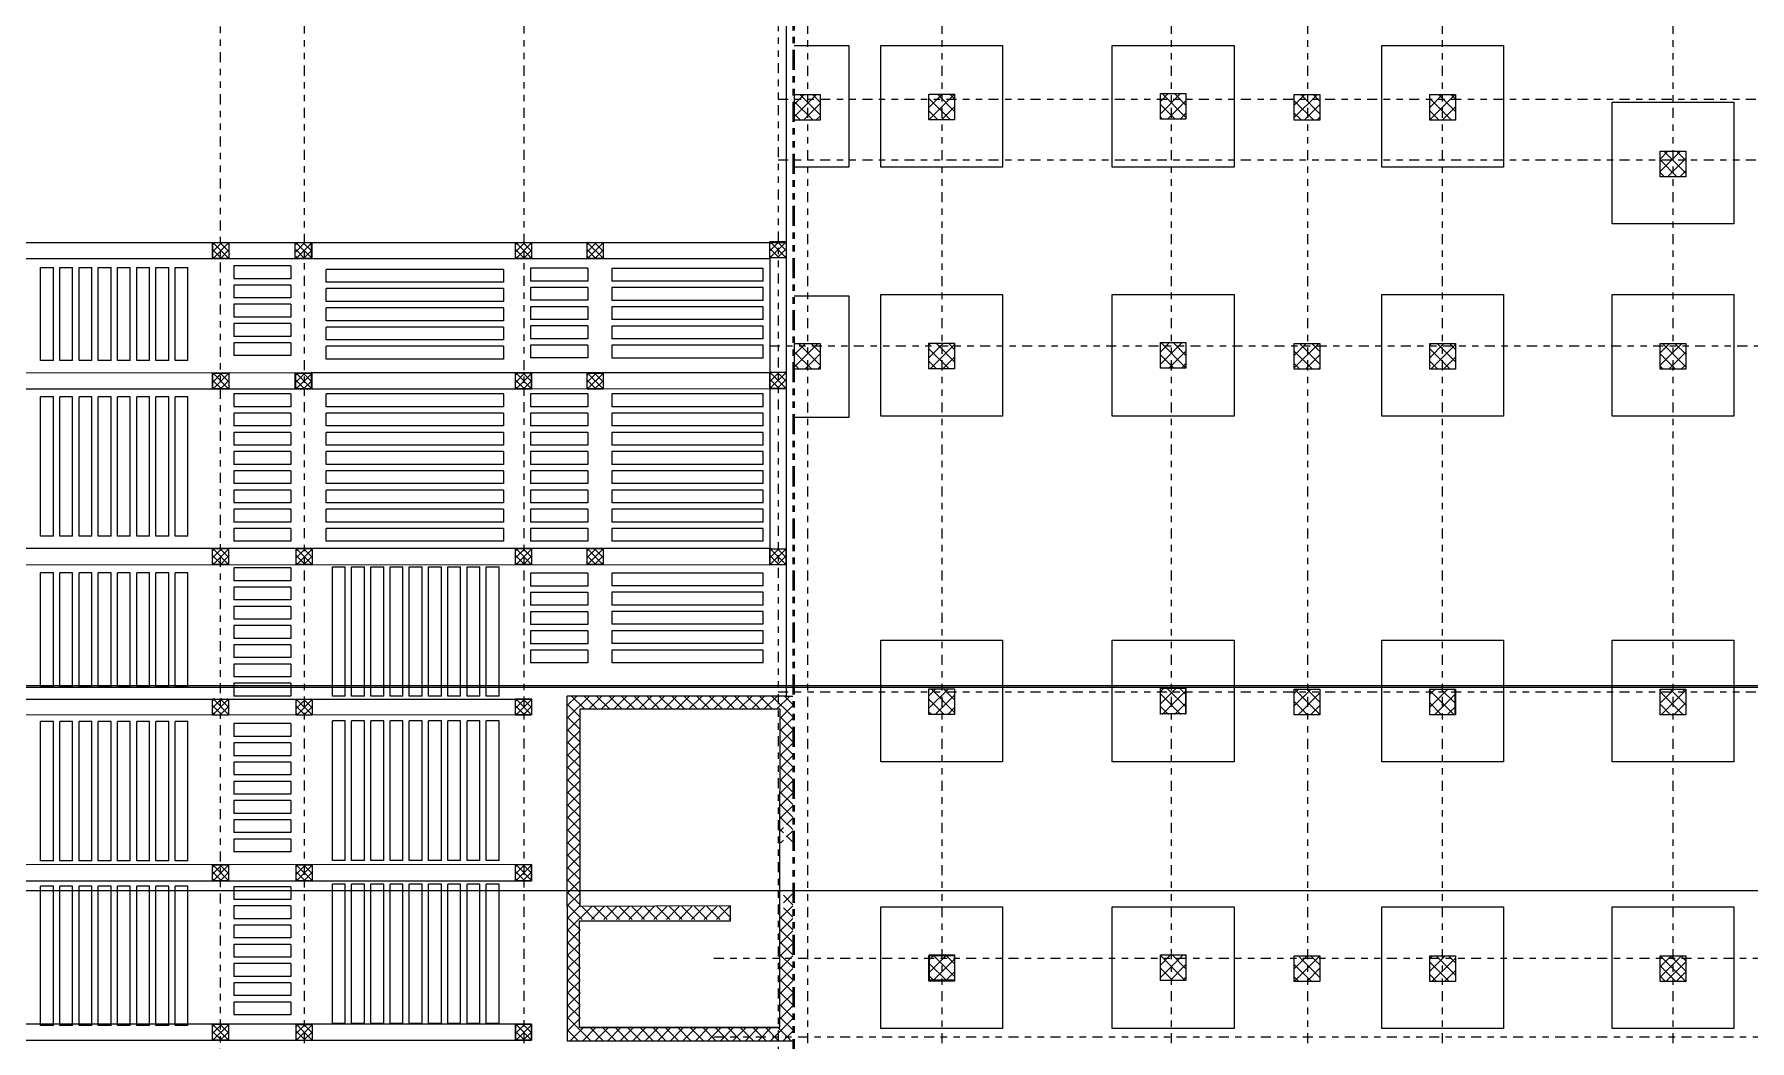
# Model space of a CAD drawing. Header units: millimetres. Extents: x 240 to 610, y 141 to 225.
# Drawn here: x 436.51 to 463.27, y 152.21 to 167.91 of the extents above; entities that cross this region are included whole.
import ezdxf

# ---------------------------------------------------------------- set-up
doc = ezdxf.new("R2010")
doc.units = ezdxf.units.MM
doc.header["$LTSCALE"] = 0.5
doc.linetypes.add('PHANTOM2', pattern=[1.25, 0.625, -0.125, 0.125, -0.125, 0.125, -0.125])
doc.layers.add('Layer1', color=5, linetype='Continuous')
doc.layers.add('m7or', color=1, linetype='Continuous')
pattern_1 = [(45, (-1146.34685, -842.10872), (-0.097660285, 0.097660285), []), (135, (-1146.34685, -842.10872), (-0.097660285, -0.097660285), [])]

msp = doc.modelspace()

# ---------------------------------------------------------------- hatches: boundary and pattern name
h = msp.add_hatch()
h.set_pattern_fill('ANSI37', color=256, scale=0.0435)
h.set_pattern_definition([(45, (-1102.94777, -784.86052), (-0.097660285, 0.097660285), []), (135, (-1102.94777, -784.86052), (-0.097660285, -0.097660285), [])])
h.paths.add_polyline_path([(450.864, 157.296), (450.864, 157.696), (450.464, 157.696), (450.464, 157.296)])
h.paths.add_polyline_path([(454.074, 153.146), (454.474, 153.146), (454.474, 153.546), (454.074, 153.546)])
h.paths.add_polyline_path([(456.564, 153.53), (456.164, 153.53), (456.164, 153.13), (456.564, 153.13)])
h.paths.add_polyline_path([(458.277, 153.13), (458.677, 153.13), (458.677, 153.53), (458.277, 153.53)])
h.paths.add_polyline_path([(456.164, 157.292), (456.564, 157.292), (456.564, 157.692), (456.164, 157.692)])
h.paths.add_polyline_path([(461.87, 157.292), (462.27, 157.292), (462.27, 157.692), (461.87, 157.692)])
h.paths.add_polyline_path([(462.27, 163.084), (461.87, 163.084), (461.87, 162.684), (462.27, 162.684)])
h.paths.add_polyline_path([(458.677, 163.084), (458.277, 163.084), (458.277, 162.684), (458.677, 162.684)])
h.paths.add_polyline_path([(456.164, 162.684), (456.564, 162.684), (456.564, 163.084), (456.164, 163.084)])
h.paths.add_polyline_path([(454.474, 162.699), (454.474, 163.099), (454.074, 163.099), (454.074, 162.699)])
h.paths.add_polyline_path([(450.464, 162.688), (450.864, 162.688), (450.864, 163.088), (450.464, 163.088)])
h.paths.add_polyline_path([(448.767, 162.684), (448.767, 163.084), (448.367, 163.084), (448.367, 162.684)])
h.paths.add_polyline_path([(448.367, 166.569), (448.767, 166.569), (448.767, 166.969), (448.367, 166.969)])
h.paths.add_polyline_path([(450.464, 166.573), (450.864, 166.573), (450.864, 166.973), (450.464, 166.973)])
h.paths.add_polyline_path([(454.074, 166.584), (454.474, 166.584), (454.474, 166.984), (454.074, 166.984)])
h.paths.add_polyline_path([(456.564, 166.569), (456.564, 166.969), (456.164, 166.969), (456.164, 166.569)])
h.paths.add_polyline_path([(458.677, 166.569), (458.677, 166.969), (458.277, 166.969), (458.277, 166.569)])
h.paths.add_polyline_path([(464.666, 149.914), (464.266, 149.914), (464.266, 149.514), (464.666, 149.514)])
h.paths.add_polyline_path([(468.267, 149.903), (467.867, 149.903), (467.867, 149.503), (468.267, 149.503)])
h = msp.add_hatch()
h.set_pattern_fill('ANSI37', color=256, scale=0.0435)
h.set_pattern_definition([(45, (-1102.94777, -785.74334), (-0.097660285, 0.097660285), []), (135, (-1102.94777, -785.74334), (-0.097660285, -0.097660285), [])])
h.paths.add_polyline_path([(461.87, 165.686), (462.27, 165.686), (462.27, 166.086), (461.87, 166.086)])
at = {"ltscale": 0.05}
h = msp.add_hatch(dxfattribs=at)
h.set_pattern_fill('ANSI37', color=256, scale=0.025)
h.set_pattern_definition([(45, (-1018.52509, -971.579636), (-0.0561266008, 0.0561266008), []), (135, (-1018.52509, -971.579636), (-0.0561266008, -0.0561266008), [])])
h.paths.add_polyline_path([(439.539, 164.663), (439.289, 164.663), (439.289, 164.413), (439.539, 164.413)])
h = msp.add_hatch(dxfattribs=at)
h.set_pattern_fill('ANSI37', color=256, scale=0.025)
h.set_pattern_definition([(45, (-1017.22987, -971.579636), (-0.0561266008, 0.0561266008), []), (135, (-1017.22987, -971.579636), (-0.0561266008, -0.0561266008), [])])
h.paths.add_polyline_path([(440.835, 164.663), (440.585, 164.663), (440.585, 164.413), (440.835, 164.413)])
h = msp.add_hatch(dxfattribs=at)
h.set_pattern_fill('ANSI37', color=256, scale=0.025)
h.set_pattern_definition([(45, (-1013.79825, -971.579636), (-0.0561266008, 0.0561266008), []), (135, (-1013.79825, -971.579636), (-0.0561266008, -0.0561266008), [])])
h.paths.add_polyline_path([(444.266, 164.663), (444.016, 164.663), (444.016, 164.413), (444.266, 164.413)])
h = msp.add_hatch(dxfattribs=at)
h.set_pattern_fill('ANSI37', color=256, scale=0.025)
h.set_pattern_definition([(45, (-1012.68464, -971.579636), (-0.0561266008, 0.0561266008), []), (135, (-1012.68464, -971.579636), (-0.0561266008, -0.0561266008), [])])
h.paths.add_polyline_path([(445.38, 164.663), (445.13, 164.663), (445.13, 164.413), (445.38, 164.413)])
h = msp.add_hatch(dxfattribs=at)
h.set_pattern_fill('ANSI37', color=256, scale=0.025)
h.set_pattern_definition([(45, (-1009.833245, -971.56792), (-0.0561266008, 0.0561266008), []), (135, (-1009.833245, -971.56792), (-0.0561266008, -0.0561266008), [])])
h.paths.add_polyline_path([(448.231, 164.675), (447.981, 164.675), (447.981, 164.425), (448.231, 164.425)])
h = msp.add_hatch(dxfattribs=at)
h.set_pattern_fill('ANSI37', color=256, scale=0.025)
h.set_pattern_definition([(45, (-1018.52509, -973.61791), (-0.0561266008, 0.0561266008), []), (135, (-1018.52509, -973.61791), (-0.0561266008, -0.0561266008), [])])
h.paths.add_polyline_path([(439.539, 162.625), (439.289, 162.625), (439.289, 162.375), (439.539, 162.375)])
h = msp.add_hatch(dxfattribs=at)
h.set_pattern_fill('ANSI37', color=256, scale=0.025)
h.set_pattern_definition([(45, (-1017.22987, -973.61791), (-0.0561266008, 0.0561266008), []), (135, (-1017.22987, -973.61791), (-0.0561266008, -0.0561266008), [])])
h.paths.add_polyline_path([(440.835, 162.625), (440.585, 162.625), (440.585, 162.375), (440.835, 162.375)])
h = msp.add_hatch(dxfattribs=at)
h.set_pattern_fill('ANSI37', color=256, scale=0.025)
h.set_pattern_definition([(45, (-1013.79825, -973.61791), (-0.0561266008, 0.0561266008), []), (135, (-1013.79825, -973.61791), (-0.0561266008, -0.0561266008), [])])
h.paths.add_polyline_path([(444.266, 162.625), (444.016, 162.625), (444.016, 162.375), (444.266, 162.375)])
h = msp.add_hatch(dxfattribs=at)
h.set_pattern_fill('ANSI37', color=256, scale=0.025)
h.set_pattern_definition([(45, (-1012.68464, -973.61791), (-0.0561266008, 0.0561266008), []), (135, (-1012.68464, -973.61791), (-0.0561266008, -0.0561266008), [])])
h.paths.add_polyline_path([(445.38, 162.625), (445.13, 162.625), (445.13, 162.375), (445.38, 162.375)])
h = msp.add_hatch(dxfattribs=at)
h.set_pattern_fill('ANSI37', color=256, scale=0.025)
h.set_pattern_definition([(45, (-1009.833245, -973.60619), (-0.0561266008, 0.0561266008), []), (135, (-1009.833245, -973.60619), (-0.0561266008, -0.0561266008), [])])
h.paths.add_polyline_path([(448.231, 162.636), (447.981, 162.636), (447.981, 162.386), (448.231, 162.386)])
h = msp.add_hatch(dxfattribs=at)
h.set_pattern_fill('ANSI37', color=256, scale=0.025)
h.set_pattern_definition([(45, (-1018.52509, -976.3579), (-0.0561266008, 0.0561266008), []), (135, (-1018.52509, -976.3579), (-0.0561266008, -0.0561266008), [])])
h.paths.add_polyline_path([(439.539, 159.885), (439.289, 159.885), (439.289, 159.635), (439.539, 159.635)])
h = msp.add_hatch(dxfattribs=at)
h.set_pattern_fill('ANSI37', color=256, scale=0.025)
h.set_pattern_definition([(45, (-1017.222274, -976.3579), (-0.0561266008, 0.0561266008), []), (135, (-1017.222274, -976.3579), (-0.0561266008, -0.0561266008), [])])
h.paths.add_polyline_path([(440.842, 159.885), (440.592, 159.885), (440.592, 159.635), (440.842, 159.635)])
h = msp.add_hatch(dxfattribs=at)
h.set_pattern_fill('ANSI37', color=256, scale=0.025)
h.set_pattern_definition([(45, (-1013.79835, -976.3579), (-0.0561266008, 0.0561266008), []), (135, (-1013.79835, -976.3579), (-0.0561266008, -0.0561266008), [])])
h.paths.add_polyline_path([(444.266, 159.885), (444.016, 159.885), (444.016, 159.635), (444.266, 159.635)])
h = msp.add_hatch(dxfattribs=at)
h.set_pattern_fill('ANSI37', color=256, scale=0.025)
h.set_pattern_definition([(45, (-1012.686265, -976.3579), (-0.0561266008, 0.0561266008), []), (135, (-1012.686265, -976.3579), (-0.0561266008, -0.0561266008), [])])
h.paths.add_polyline_path([(445.378, 159.885), (445.128, 159.885), (445.128, 159.635), (445.378, 159.635)])
h = msp.add_hatch(dxfattribs=at)
h.set_pattern_fill('ANSI37', color=256, scale=0.025)
h.set_pattern_definition([(45, (-1009.833245, -976.3579), (-0.0561266008, 0.0561266008), []), (135, (-1009.833245, -976.3579), (-0.0561266008, -0.0561266008), [])])
h.paths.add_polyline_path([(448.231, 159.885), (447.981, 159.885), (447.981, 159.635), (448.231, 159.635)])
h = msp.add_hatch()
h.set_pattern_fill('ANSI37', color=256, scale=0.043)
h.set_pattern_definition([(45, (-1146.34685, -842.10872), (-0.096537753, 0.096537753), []), (135, (-1146.34685, -842.10872), (-0.096537753, -0.096537753), [])])
h.paths.add_polyline_path([(454.071, 157.298), (454.471, 157.298), (454.471, 157.698), (454.071, 157.698)])
h = msp.add_hatch()
h.set_pattern_fill('ANSI37', color=256, scale=0.0435)
h.set_pattern_definition([(45, (-1146.34685, -842.10872), (-0.097660285, 0.097660285), []), (135, (-1146.34685, -842.10872), (-0.097660285, -0.097660285), [])])
h.paths.add_polyline_path([(458.272, 157.298), (458.672, 157.298), (458.672, 157.698), (458.272, 157.698)])
h = msp.add_hatch(dxfattribs=at)
h.set_pattern_fill('ANSI37', color=256, scale=0.025)
h.set_pattern_definition([(45, (-1018.52509, -978.69893), (-0.0561266008, 0.0561266008), []), (135, (-1018.52509, -978.69893), (-0.0561266008, -0.0561266008), [])])
h.paths.add_polyline_path([(439.539, 157.294), (439.539, 157.544), (439.289, 157.544), (439.289, 157.294)])
h = msp.add_hatch(dxfattribs=at)
h.set_pattern_fill('ANSI37', color=256, scale=0.025)
h.set_pattern_definition([(45, (-1017.222274, -978.706006), (-0.0561266008, 0.0561266008), []), (135, (-1017.222274, -978.706006), (-0.0561266008, -0.0561266008), [])])
h.paths.add_polyline_path([(440.842, 157.537), (440.592, 157.537), (440.592, 157.287), (440.842, 157.287)])
h = msp.add_hatch(dxfattribs=at)
h.set_pattern_fill('ANSI37', color=256, scale=0.025)
h.set_pattern_definition([(45, (-1013.79835, -978.70269), (-0.0561266008, 0.0561266008), []), (135, (-1013.79835, -978.70269), (-0.0561266008, -0.0561266008), [])])
h.paths.add_polyline_path([(444.266, 157.54), (444.016, 157.54), (444.016, 157.29), (444.266, 157.29)])
h = msp.add_hatch()
h.set_pattern_fill('ANSI37', color=256, scale=0.0435)
h.set_pattern_definition(pattern_1)
h.paths.add_polyline_path([(448.339, 157.583), (446.367, 157.583), (446.367, 157.383), (448.139, 157.383), (448.139, 155.295), (448.193, 155.295), (448.193, 155.578), (448.243, 155.578), (448.243, 155.295), (448.339, 155.295)])
h.paths.add_polyline_path([(446.367, 157.583), (444.822, 157.583), (444.822, 154.299), (445.022, 154.299), (445.022, 157.383), (446.367, 157.383)])
h = msp.add_hatch(dxfattribs=at)
h.set_pattern_fill('ANSI37', color=256, scale=0.025)
h.set_pattern_definition([(45, (-1018.52509, -981.29052), (-0.0561266008, 0.0561266008), []), (135, (-1018.52509, -981.29052), (-0.0561266008, -0.0561266008), [])])
h.paths.add_polyline_path([(439.539, 154.702), (439.539, 154.952), (439.289, 154.952), (439.289, 154.702)])
h = msp.add_hatch(dxfattribs=at)
h.set_pattern_fill('ANSI37', color=256, scale=0.025)
h.set_pattern_definition([(45, (-1017.222274, -981.29052), (-0.0561266008, 0.0561266008), []), (135, (-1017.222274, -981.29052), (-0.0561266008, -0.0561266008), [])])
h.paths.add_polyline_path([(440.842, 154.952), (440.592, 154.952), (440.592, 154.702), (440.842, 154.702)])
h = msp.add_hatch(dxfattribs=at)
h.set_pattern_fill('ANSI37', color=256, scale=0.025)
h.set_pattern_definition([(45, (-1013.79835, -981.28825), (-0.0561266008, 0.0561266008), []), (135, (-1013.79835, -981.28825), (-0.0561266008, -0.0561266008), [])])
h.paths.add_polyline_path([(444.266, 154.954), (444.016, 154.954), (444.016, 154.704), (444.266, 154.704)])
h = msp.add_hatch()
h.set_pattern_fill('ANSI37', color=256, scale=0.0435)
h.set_pattern_definition(pattern_1)
h.paths.add_polyline_path([(451.231, 150.006), (448.364, 150.006), (448.364, 147.913), (453.205, 147.913), (453.205, 148.113), (448.564, 148.113), (448.564, 149.806), (451.231, 149.806), (451.231, 149.856), (450.877, 149.856), (450.877, 149.906), (451.231, 149.906)])
h.paths.add_polyline_path([(448.339, 154.495), (448.193, 154.495), (448.193, 154.171), (448.139, 154.171), (448.139, 152.406), (445.022, 152.406), (445.022, 154.099), (447.372, 154.099), (447.372, 154.299), (444.822, 154.299), (444.822, 152.206), (448.339, 152.206)])
h = msp.add_hatch()
h.set_pattern_fill('ANSI37', color=256, scale=0.0435)
h.set_pattern_definition([(45, (-1102.94678, -842.10872), (-0.097660285, 0.097660285), []), (135, (-1102.94678, -842.10872), (-0.097660285, -0.097660285), [])])
h.paths.add_polyline_path([(450.865, 153.148), (450.865, 153.548), (450.465, 153.548), (450.465, 153.148)])
at = {"linetype": 'PHANTOM2', "ltscale": 0.5}
h = msp.add_hatch(dxfattribs=at)
h.set_pattern_fill('ANSI37', color=256, scale=0.0355)
h.set_pattern_definition([(45, (-1102.94777, -784.86052), (-0.079699773, 0.079699773), []), (135, (-1102.94777, -784.86052), (-0.079699773, -0.079699773), [])])
h.paths.add_polyline_path([(461.87, 153.13), (462.27, 153.13), (462.27, 153.53), (461.87, 153.53)])
h.paths.add_polyline_path([(456.564, 149.539), (456.564, 149.939), (456.164, 149.939), (456.164, 149.539)])
at = {"ltscale": 0.05}
h = msp.add_hatch(dxfattribs=at)
h.set_pattern_fill('ANSI37', color=256, scale=0.025)
h.set_pattern_definition([(45, (-1018.52747, -983.78065), (-0.0561266008, 0.0561266008), []), (135, (-1018.52747, -983.78065), (-0.0561266008, -0.0561266008), [])])
h.paths.add_polyline_path([(439.537, 152.462), (439.287, 152.462), (439.287, 152.212), (439.537, 152.212)])
h = msp.add_hatch(dxfattribs=at)
h.set_pattern_fill('ANSI37', color=256, scale=0.025)
h.set_pattern_definition([(45, (-1017.222274, -983.78065), (-0.0561266008, 0.0561266008), []), (135, (-1017.222274, -983.78065), (-0.0561266008, -0.0561266008), [])])
h.paths.add_polyline_path([(440.842, 152.462), (440.592, 152.462), (440.592, 152.212), (440.842, 152.212)])
h = msp.add_hatch(dxfattribs=at)
h.set_pattern_fill('ANSI37', color=256, scale=0.025)
h.set_pattern_definition([(45, (-1013.798516, -983.78065), (-0.0561266008, 0.0561266008), []), (135, (-1013.798516, -983.78065), (-0.0561266008, -0.0561266008), [])])
h.paths.add_polyline_path([(444.266, 152.462), (444.016, 152.462), (444.016, 152.212), (444.266, 152.212)])
h = msp.add_hatch()
h.set_pattern_fill('ANSI32', color=256, scale=0.015)
h.set_pattern_definition([(45, (-1146.34685, -842.10872), (-0.101027881, 0.101027881), []), (45, (-1146.2795, -842.10872), (-0.101027881, 0.101027881), [])])
h.paths.add_polyline_path([(439.287, 148.113), (438.573, 148.113), (438.573, 148.113), (439.287, 148.113)])
h.paths.add_polyline_path([(435.598, 148.113), (434.78, 148.113), (434.78, 148.113), (435.598, 148.113)])
h.paths.add_polyline_path([(444.266, 152.206), (444.266, 152.212), (444.117, 152.212), (444.117, 152.206)])

# ---------------------------------------------------------------- linework, layer by layer
for p, q in [((448.239, 172.321), (448.239, 157.583)), ((434.532, 164.663), (448.239, 164.663)), ((439.289, 164.413), (439.289, 164.663)), ((440.835, 164.663), (440.835, 164.413)), ((444.007, 164.663), (444.007, 164.413)), ((444.264, 164.663), (444.264, 164.413)), ((445.38, 164.663), (445.38, 164.413)), ((439.539, 164.413), (439.289, 164.413)), ((440.835, 164.413), (440.585, 164.413)), ((444.266, 164.413), (444.016, 164.413)), ((445.38, 164.413), (445.13, 164.413)), ((448.229, 164.421), (447.981, 164.421)), ((439.289, 162.625), (439.539, 162.625)), ((439.289, 162.375), (439.289, 162.625)), ((440.585, 162.625), (440.835, 162.625)), ((440.835, 162.625), (440.835, 162.375)), ((444.007, 162.625), (444.007, 162.375)), ((444.016, 162.625), (444.266, 162.625)), ((444.264, 162.625), (444.264, 162.375)), ((445.13, 162.625), (445.38, 162.625)), ((445.38, 162.625), (445.38, 162.375)), ((439.539, 162.375), (439.289, 162.375)), ((440.835, 162.375), (440.585, 162.375)), ((444.266, 162.375), (444.016, 162.375)), ((445.38, 162.375), (445.13, 162.375)), ((448.229, 162.383), (447.981, 162.383)), ((439.289, 159.635), (439.289, 159.885)), ((440.592, 159.885), (440.842, 159.885)), ((440.842, 159.885), (440.842, 159.669)), ((445.38, 159.887), (445.38, 159.631)), ((439.539, 159.635), (439.289, 159.635)), ((444.264, 159.631), (444.016, 159.631)), ((445.376, 159.631), (445.128, 159.631)), ((445.376, 159.669), (445.376, 159.631)), ((448.229, 159.631), (447.981, 159.631)), ((440.592, 157.537), (440.842, 157.537)), ((440.842, 157.537), (440.842, 157.321)), ((444.822, 154.299), (444.822, 157.583)), ((445.022, 154.299), (445.022, 157.383)), ((444.016, 157.287), (444.016, 157.336)), ((444.264, 157.287), (444.016, 157.287)), ((439.289, 154.952), (439.539, 154.952)), ((439.289, 154.702), (439.289, 154.952)), ((440.592, 154.952), (440.842, 154.952)), ((440.842, 154.952), (440.842, 154.737)), ((439.539, 154.702), (439.289, 154.702)), ((444.016, 154.701), (444.016, 154.751)), ((444.264, 154.701), (444.016, 154.701)), ((450.865, 153.148), (450.465, 153.148)), ((440.592, 152.462), (440.842, 152.462)), ((440.842, 152.462), (440.842, 152.247)), ((444.017, 152.212), (444.017, 152.462)), ((448.139, 152.406), (445.022, 152.406))]:
    msp.add_line(p, q, dxfattribs=at)
for p, q in [((447.981, 164.421), (447.981, 164.676)), ((447.981, 164.676), (448.239, 164.676)), ((436.605, 162.821), (436.605, 164.269)), ((436.605, 164.269), (436.805, 164.269)), ((436.805, 162.821), (436.805, 164.269)), ((436.905, 162.821), (436.905, 164.269)), ((436.905, 164.269), (437.105, 164.269)), ((437.105, 162.821), (437.105, 164.269)), ((437.205, 162.821), (437.205, 164.269)), ((437.205, 164.269), (437.405, 164.269)), ((437.405, 162.821), (437.405, 164.269)), ((437.505, 162.821), (437.505, 164.269)), ((437.505, 164.269), (437.705, 164.269)), ((437.705, 162.821), (437.705, 164.269)), ((437.805, 162.821), (437.805, 164.269)), ((437.805, 164.269), (438.005, 164.269)), ((438.005, 162.821), (438.005, 164.269)), ((438.105, 162.821), (438.105, 164.269)), ((438.105, 164.269), (438.305, 164.269)), ((438.305, 162.821), (438.305, 164.269)), ((438.405, 162.821), (438.405, 164.269)), ((438.405, 164.269), (438.605, 164.269)), ((438.605, 162.821), (438.605, 164.269)), ((438.705, 162.821), (438.705, 164.269)), ((438.705, 164.269), (438.905, 164.269)), ((438.905, 162.821), (438.905, 164.269)), ((440.51, 164.296), (439.619, 164.296)), ((439.619, 164.296), (439.619, 164.096)), ((440.51, 164.096), (439.619, 164.096)), ((440.51, 164.296), (440.51, 164.096)), ((443.826, 164.241), (441.06, 164.241)), ((441.06, 164.041), (441.06, 164.241)), ((443.826, 164.041), (441.06, 164.041)), ((443.826, 164.241), (443.826, 164.041)), ((445.141, 164.259), (444.25, 164.259)), ((444.25, 164.259), (444.25, 164.059)), ((445.141, 164.059), (444.25, 164.059)), ((445.141, 164.259), (445.141, 164.059)), ((447.88, 164.257), (445.515, 164.257)), ((445.515, 164.257), (445.515, 164.057)), ((447.88, 164.057), (445.515, 164.057)), ((447.88, 164.057), (447.88, 164.257)), ((440.51, 163.996), (439.619, 163.996)), ((439.619, 163.996), (439.619, 163.796)), ((440.51, 163.796), (439.619, 163.796)), ((440.51, 163.996), (440.51, 163.796)), ((441.06, 163.741), (441.06, 163.941)), ((443.826, 163.941), (441.06, 163.941)), ((443.826, 163.941), (443.826, 163.741)), ((445.141, 163.959), (444.25, 163.959)), ((444.25, 163.959), (444.25, 163.759)), ((445.141, 163.959), (445.141, 163.759)), ((447.88, 163.957), (445.515, 163.957)), ((445.515, 163.957), (445.515, 163.757)), ((447.88, 163.757), (447.88, 163.957)), ((440.51, 163.696), (439.619, 163.696)), ((439.619, 163.696), (439.619, 163.496)), ((440.51, 163.696), (440.51, 163.496)), ((443.826, 163.741), (441.06, 163.741)), ((441.06, 163.441), (441.06, 163.641)), ((443.826, 163.641), (441.06, 163.641)), ((443.826, 163.641), (443.826, 163.441)), ((445.141, 163.759), (444.25, 163.759)), ((445.141, 163.659), (444.25, 163.659)), ((444.25, 163.659), (444.25, 163.459)), ((445.141, 163.659), (445.141, 163.459)), ((447.88, 163.757), (445.515, 163.757)), ((447.88, 163.657), (445.515, 163.657)), ((445.515, 163.657), (445.515, 163.457)), ((447.88, 163.457), (447.88, 163.657)), ((440.51, 163.496), (439.619, 163.496)), ((440.51, 163.396), (439.619, 163.396)), ((439.619, 163.396), (439.619, 163.196)), ((440.51, 163.396), (440.51, 163.196)), ((443.826, 163.441), (441.06, 163.441)), ((443.826, 163.341), (441.06, 163.341)), ((441.06, 163.141), (441.06, 163.341)), ((443.826, 163.341), (443.826, 163.141)), ((445.141, 163.459), (444.25, 163.459)), ((445.141, 163.359), (444.25, 163.359)), ((444.25, 163.359), (444.25, 163.159)), ((445.141, 163.359), (445.141, 163.159)), ((447.88, 163.457), (445.515, 163.457)), ((447.88, 163.357), (445.515, 163.357)), ((445.515, 163.357), (445.515, 163.157)), ((447.88, 163.157), (447.88, 163.357)), ((440.51, 163.196), (439.619, 163.196)), ((440.51, 163.096), (439.619, 163.096)), ((439.619, 163.096), (439.619, 162.896)), ((440.51, 163.096), (440.51, 162.896)), ((443.826, 163.141), (441.06, 163.141)), ((441.06, 162.841), (441.06, 163.041)), ((443.826, 163.041), (441.06, 163.041)), ((443.826, 163.041), (443.826, 162.841)), ((445.141, 163.159), (444.25, 163.159)), ((445.141, 163.059), (444.25, 163.059)), ((444.25, 163.059), (444.25, 162.859)), ((445.141, 163.059), (445.141, 162.859)), ((447.88, 163.157), (445.515, 163.157)), ((447.88, 163.057), (445.515, 163.057)), ((445.515, 163.057), (445.515, 162.857)), ((447.88, 162.857), (447.88, 163.057)), ((436.805, 162.821), (436.605, 162.821)), ((437.105, 162.821), (436.905, 162.821)), ((437.405, 162.821), (437.205, 162.821)), ((437.705, 162.821), (437.505, 162.821)), ((438.005, 162.821), (437.805, 162.821)), ((438.305, 162.821), (438.105, 162.821)), ((438.605, 162.821), (438.405, 162.821)), ((438.905, 162.821), (438.705, 162.821)), ((440.51, 162.896), (439.619, 162.896)), ((443.826, 162.841), (441.06, 162.841)), ((445.141, 162.859), (444.25, 162.859)), ((447.88, 162.857), (445.515, 162.857)), ((447.981, 162.383), (447.981, 162.638)), ((447.981, 162.638), (448.239, 162.638)), ((436.805, 162.254), (436.605, 162.254)), ((436.605, 160.078), (436.605, 162.254)), ((436.805, 160.078), (436.805, 162.254)), ((436.905, 160.078), (436.905, 162.254)), ((437.105, 162.254), (436.905, 162.254)), ((437.105, 160.078), (437.105, 162.254)), ((437.205, 160.078), (437.205, 162.254)), ((437.405, 162.254), (437.205, 162.254)), ((437.405, 160.078), (437.405, 162.254)), ((437.505, 160.078), (437.505, 162.254)), ((437.705, 162.254), (437.505, 162.254)), ((437.705, 160.078), (437.705, 162.254)), ((437.805, 160.078), (437.805, 162.254)), ((438.005, 162.254), (437.805, 162.254)), ((438.005, 160.078), (438.005, 162.254)), ((438.305, 162.254), (438.105, 162.254)), ((438.105, 160.078), (438.105, 162.254)), ((438.305, 160.078), (438.305, 162.254)), ((438.605, 162.254), (438.405, 162.254)), ((438.405, 160.078), (438.405, 162.254)), ((438.605, 160.078), (438.605, 162.254)), ((438.705, 160.078), (438.705, 162.254)), ((438.905, 162.254), (438.705, 162.254)), ((438.905, 160.078), (438.905, 162.254)), ((440.51, 162.298), (439.619, 162.298)), ((439.619, 162.298), (439.619, 162.098)), ((440.51, 162.298), (440.51, 162.098)), ((443.826, 162.298), (441.06, 162.298)), ((441.06, 162.098), (441.06, 162.298)), ((443.826, 162.298), (443.826, 162.098)), ((445.141, 162.298), (444.25, 162.298)), ((444.25, 162.298), (444.25, 162.098)), ((445.141, 162.298), (445.141, 162.098)), ((447.88, 162.298), (445.515, 162.298)), ((445.515, 162.298), (445.515, 162.098)), ((447.88, 162.098), (447.88, 162.298)), ((440.51, 162.098), (439.619, 162.098)), ((440.51, 161.998), (439.619, 161.998)), ((439.619, 161.998), (439.619, 161.798)), ((440.51, 161.998), (440.51, 161.798)), ((443.826, 162.098), (441.06, 162.098)), ((441.06, 161.798), (441.06, 161.998)), ((443.826, 161.998), (441.06, 161.998)), ((443.826, 161.998), (443.826, 161.798)), ((445.141, 162.098), (444.25, 162.098)), ((445.141, 161.998), (444.25, 161.998)), ((444.25, 161.998), (444.25, 161.798)), ((445.141, 161.998), (445.141, 161.798)), ((447.88, 162.098), (445.515, 162.098)), ((447.88, 161.998), (445.515, 161.998)), ((445.515, 161.998), (445.515, 161.798)), ((447.88, 161.798), (447.88, 161.998)), ((440.51, 161.798), (439.619, 161.798)), ((440.51, 161.698), (439.619, 161.698)), ((439.619, 161.698), (439.619, 161.498)), ((440.51, 161.698), (440.51, 161.498)), ((443.826, 161.798), (441.06, 161.798)), ((443.826, 161.698), (441.06, 161.698)), ((441.06, 161.498), (441.06, 161.698)), ((443.826, 161.698), (443.826, 161.498)), ((445.141, 161.798), (444.25, 161.798)), ((445.141, 161.698), (444.25, 161.698)), ((444.25, 161.698), (444.25, 161.498)), ((445.141, 161.698), (445.141, 161.498)), ((447.88, 161.798), (445.515, 161.798)), ((447.88, 161.698), (445.515, 161.698)), ((445.515, 161.698), (445.515, 161.498)), ((447.88, 161.498), (447.88, 161.698)), ((440.51, 161.498), (439.619, 161.498)), ((440.51, 161.398), (439.619, 161.398)), ((439.619, 161.398), (439.619, 161.198)), ((440.51, 161.398), (440.51, 161.198)), ((443.826, 161.498), (441.06, 161.498)), ((441.06, 161.198), (441.06, 161.398)), ((443.826, 161.398), (441.06, 161.398)), ((443.826, 161.398), (443.826, 161.198)), ((445.141, 161.498), (444.25, 161.498)), ((445.141, 161.398), (444.25, 161.398)), ((444.25, 161.398), (444.25, 161.198)), ((445.141, 161.398), (445.141, 161.198)), ((447.88, 161.498), (445.515, 161.498)), ((447.88, 161.398), (445.515, 161.398)), ((445.515, 161.398), (445.515, 161.198)), ((447.88, 161.198), (447.88, 161.398)), ((440.51, 161.198), (439.619, 161.198)), ((440.51, 161.098), (439.619, 161.098)), ((439.619, 161.098), (439.619, 160.898)), ((440.51, 161.098), (440.51, 160.898)), ((443.826, 161.198), (441.06, 161.198)), ((441.06, 160.898), (441.06, 161.098)), ((443.826, 161.098), (441.06, 161.098)), ((443.826, 161.098), (443.826, 160.898)), ((445.141, 161.198), (444.25, 161.198)), ((445.141, 161.098), (444.25, 161.098)), ((444.25, 161.098), (444.25, 160.898)), ((445.141, 161.098), (445.141, 160.898)), ((447.88, 161.198), (445.515, 161.198)), ((447.88, 161.098), (445.515, 161.098)), ((445.515, 161.098), (445.515, 160.898)), ((447.88, 160.898), (447.88, 161.098)), ((440.51, 160.898), (439.619, 160.898)), ((443.826, 160.898), (441.06, 160.898)), ((445.141, 160.898), (444.25, 160.898)), ((447.88, 160.898), (445.515, 160.898)), ((440.51, 160.798), (439.619, 160.798)), ((439.619, 160.798), (439.619, 160.598)), ((440.51, 160.598), (439.619, 160.598)), ((440.51, 160.798), (440.51, 160.598)), ((443.826, 160.798), (441.06, 160.798)), ((441.06, 160.598), (441.06, 160.798)), ((443.826, 160.598), (441.06, 160.598)), ((443.826, 160.798), (443.826, 160.598)), ((445.141, 160.798), (444.25, 160.798)), ((444.25, 160.798), (444.25, 160.598)), ((445.141, 160.598), (444.25, 160.598)), ((445.141, 160.798), (445.141, 160.598)), ((447.88, 160.798), (445.515, 160.798)), ((445.515, 160.798), (445.515, 160.598)), ((447.88, 160.598), (445.515, 160.598)), ((447.88, 160.598), (447.88, 160.798)), ((440.51, 160.498), (439.619, 160.498)), ((439.619, 160.498), (439.619, 160.298)), ((440.51, 160.298), (439.619, 160.298)), ((440.51, 160.498), (440.51, 160.298)), ((441.06, 160.298), (441.06, 160.498)), ((443.826, 160.498), (441.06, 160.498)), ((443.826, 160.298), (441.06, 160.298)), ((443.826, 160.498), (443.826, 160.298)), ((445.141, 160.498), (444.25, 160.498)), ((444.25, 160.498), (444.25, 160.298)), ((445.141, 160.298), (444.25, 160.298)), ((445.141, 160.498), (445.141, 160.298)), ((447.88, 160.498), (445.515, 160.498)), ((445.515, 160.498), (445.515, 160.298)), ((447.88, 160.298), (445.515, 160.298)), ((447.88, 160.298), (447.88, 160.498)), ((436.805, 160.078), (436.605, 160.078)), ((437.105, 160.078), (436.905, 160.078)), ((437.405, 160.078), (437.205, 160.078)), ((437.705, 160.078), (437.505, 160.078)), ((438.005, 160.078), (437.805, 160.078)), ((438.305, 160.078), (438.105, 160.078)), ((438.605, 160.078), (438.405, 160.078)), ((438.905, 160.078), (438.705, 160.078)), ((440.51, 160.198), (439.619, 160.198)), ((439.619, 160.198), (439.619, 159.998)), ((440.51, 160.198), (440.51, 159.998)), ((441.06, 159.998), (441.06, 160.198)), ((443.826, 160.198), (441.06, 160.198)), ((443.826, 160.198), (443.826, 159.998)), ((445.141, 160.198), (444.25, 160.198)), ((444.25, 160.198), (444.25, 159.998)), ((445.141, 160.198), (445.141, 159.998)), ((447.88, 160.198), (445.515, 160.198)), ((445.515, 160.198), (445.515, 159.998)), ((447.88, 159.998), (447.88, 160.198)), ((440.51, 159.998), (439.619, 159.998)), ((443.826, 159.998), (441.06, 159.998)), ((445.141, 159.998), (444.25, 159.998)), ((447.88, 159.998), (445.515, 159.998)), ((447.981, 159.631), (447.981, 159.886)), ((436.805, 159.507), (436.605, 159.507)), ((436.605, 157.731), (436.605, 159.507)), ((436.805, 157.731), (436.805, 159.507)), ((437.105, 159.507), (436.905, 159.507)), ((436.905, 157.731), (436.905, 159.507)), ((437.105, 157.731), (437.105, 159.507)), ((437.405, 159.507), (437.205, 159.507)), ((437.205, 157.731), (437.205, 159.507)), ((437.405, 157.731), (437.405, 159.507)), ((437.505, 157.731), (437.505, 159.507)), ((437.705, 159.507), (437.505, 159.507)), ((437.705, 157.731), (437.705, 159.507)), ((437.805, 157.731), (437.805, 159.507)), ((438.005, 159.507), (437.805, 159.507)), ((438.005, 157.731), (438.005, 159.507)), ((438.105, 157.731), (438.105, 159.507)), ((438.305, 159.507), (438.105, 159.507)), ((438.305, 157.731), (438.305, 159.507)), ((438.405, 157.731), (438.405, 159.507)), ((438.605, 159.507), (438.405, 159.507)), ((438.605, 157.731), (438.605, 159.507)), ((438.705, 157.731), (438.705, 159.507)), ((438.905, 159.507), (438.705, 159.507)), ((438.905, 157.731), (438.905, 159.507)), ((440.51, 159.583), (439.619, 159.583)), ((439.619, 159.583), (439.619, 159.383)), ((440.51, 159.583), (440.51, 159.383)), ((441.158, 157.582), (441.158, 159.6)), ((441.158, 159.6), (441.358, 159.6)), ((441.358, 157.582), (441.358, 159.6)), ((441.458, 157.582), (441.458, 159.6)), ((441.458, 159.6), (441.658, 159.6)), ((441.658, 157.582), (441.658, 159.6)), ((441.758, 157.582), (441.758, 159.6)), ((441.758, 159.6), (441.958, 159.6)), ((441.958, 157.582), (441.958, 159.6)), ((442.058, 157.582), (442.058, 159.6)), ((442.058, 159.6), (442.258, 159.6)), ((442.258, 157.582), (442.258, 159.6)), ((442.358, 157.582), (442.358, 159.6)), ((442.358, 159.6), (442.558, 159.6)), ((442.558, 157.582), (442.558, 159.6)), ((442.658, 157.582), (442.658, 159.6)), ((442.658, 159.6), (442.858, 159.6)), ((442.858, 157.582), (442.858, 159.6)), ((442.958, 157.582), (442.958, 159.6)), ((442.958, 159.6), (443.158, 159.6)), ((443.158, 157.582), (443.158, 159.6)), ((443.258, 157.582), (443.258, 159.6)), ((443.258, 159.6), (443.458, 159.6)), ((443.458, 157.582), (443.458, 159.6)), ((443.558, 157.582), (443.558, 159.6)), ((443.558, 159.6), (443.758, 159.6)), ((443.758, 157.582), (443.758, 159.6)), ((445.141, 159.5), (444.25, 159.5)), ((444.25, 159.5), (444.25, 159.3)), ((445.141, 159.5), (445.141, 159.3)), ((447.88, 159.503), (445.515, 159.503)), ((445.515, 159.503), (445.515, 159.303)), ((447.88, 159.303), (447.88, 159.503)), ((440.51, 159.383), (439.619, 159.383)), ((440.51, 159.283), (439.619, 159.283)), ((439.619, 159.283), (439.619, 159.083)), ((440.51, 159.283), (440.51, 159.083)), ((445.141, 159.3), (444.25, 159.3)), ((447.88, 159.303), (445.515, 159.303)), ((440.51, 159.083), (439.619, 159.083)), ((440.51, 158.983), (439.619, 158.983)), ((439.619, 158.983), (439.619, 158.783)), ((440.51, 158.983), (440.51, 158.783)), ((445.141, 159.2), (444.25, 159.2)), ((444.25, 159.2), (444.25, 159)), ((445.141, 159), (444.25, 159)), ((445.141, 159.2), (445.141, 159)), ((447.88, 159.203), (445.515, 159.203)), ((445.515, 159.203), (445.515, 159.003)), ((447.88, 159.003), (445.515, 159.003)), ((447.88, 159.003), (447.88, 159.203)), ((440.51, 158.783), (439.619, 158.783)), ((445.141, 158.9), (444.25, 158.9)), ((444.25, 158.9), (444.25, 158.7)), ((445.141, 158.7), (444.25, 158.7)), ((445.141, 158.9), (445.141, 158.7)), ((447.88, 158.903), (445.515, 158.903)), ((445.515, 158.903), (445.515, 158.703)), ((447.88, 158.703), (445.515, 158.703)), ((447.88, 158.703), (447.88, 158.903)), ((440.51, 158.683), (439.619, 158.683)), ((439.619, 158.683), (439.619, 158.483)), ((440.51, 158.483), (439.619, 158.483)), ((440.51, 158.683), (440.51, 158.483)), ((445.141, 158.6), (444.25, 158.6)), ((444.25, 158.6), (444.25, 158.4)), ((445.141, 158.6), (445.141, 158.4)), ((447.88, 158.603), (445.515, 158.603)), ((445.515, 158.603), (445.515, 158.403)), ((447.88, 158.403), (447.88, 158.603)), ((440.51, 158.383), (439.619, 158.383)), ((439.619, 158.383), (439.619, 158.183)), ((440.51, 158.183), (439.619, 158.183)), ((440.51, 158.383), (440.51, 158.183)), ((445.141, 158.4), (444.25, 158.4)), ((445.141, 158.3), (444.25, 158.3)), ((444.25, 158.3), (444.25, 158.1)), ((445.141, 158.3), (445.141, 158.1)), ((447.88, 158.403), (445.515, 158.403)), ((447.88, 158.3), (445.515, 158.3)), ((445.515, 158.3), (445.515, 158.1)), ((447.88, 158.1), (447.88, 158.3)), ((440.51, 158.083), (439.619, 158.083)), ((439.619, 158.083), (439.619, 157.883)), ((440.51, 158.083), (440.51, 157.883)), ((445.141, 158.1), (444.25, 158.1)), ((447.88, 158.1), (445.515, 158.1)), ((436.605, 157.731), (436.805, 157.731)), ((436.905, 157.731), (437.105, 157.731)), ((437.205, 157.731), (437.405, 157.731)), ((437.505, 157.731), (437.705, 157.731)), ((437.805, 157.731), (438.005, 157.731)), ((438.105, 157.731), (438.305, 157.731)), ((438.405, 157.731), (438.605, 157.731)), ((438.705, 157.731), (438.905, 157.731)), ((440.51, 157.883), (439.619, 157.883)), ((440.51, 157.783), (439.619, 157.783)), ((439.619, 157.783), (439.619, 157.583)), ((440.51, 157.783), (440.51, 157.583)), ((440.51, 157.583), (439.619, 157.583)), ((441.358, 157.582), (441.158, 157.582)), ((441.658, 157.582), (441.458, 157.582)), ((441.958, 157.582), (441.758, 157.582)), ((442.258, 157.582), (442.058, 157.582)), ((442.558, 157.582), (442.358, 157.582)), ((442.858, 157.582), (442.658, 157.582)), ((443.158, 157.582), (442.958, 157.582)), ((443.458, 157.582), (443.258, 157.582)), ((443.758, 157.582), (443.558, 157.582)), ((448.239, 157.583), (444.822, 157.583)), ((445.022, 157.383), (448.139, 157.383)), ((448.139, 157.383), (448.135, 154.823)), ((436.605, 155.013), (436.605, 157.189)), ((436.805, 157.189), (436.605, 157.189)), ((436.805, 155.013), (436.805, 157.189)), ((436.905, 155.013), (436.905, 157.189)), ((437.105, 157.189), (436.905, 157.189)), ((437.105, 155.013), (437.105, 157.189)), ((437.205, 155.013), (437.205, 157.189)), ((437.405, 157.189), (437.205, 157.189)), ((437.405, 155.013), (437.405, 157.189)), ((437.505, 155.013), (437.505, 157.189)), ((437.705, 157.189), (437.505, 157.189)), ((437.705, 155.013), (437.705, 157.189)), ((437.805, 155.013), (437.805, 157.189)), ((438.005, 157.189), (437.805, 157.189)), ((438.005, 155.013), (438.005, 157.189)), ((438.105, 155.013), (438.105, 157.189)), ((438.305, 157.189), (438.105, 157.189)), ((438.305, 155.013), (438.305, 157.189)), ((438.405, 155.013), (438.405, 157.189)), ((438.605, 157.189), (438.405, 157.189)), ((438.605, 155.013), (438.605, 157.189)), ((438.705, 155.013), (438.705, 157.189)), ((438.905, 157.189), (438.705, 157.189)), ((438.905, 155.013), (438.905, 157.189)), ((440.51, 157.153), (439.619, 157.153)), ((439.619, 157.153), (439.619, 156.953)), ((440.51, 157.153), (440.51, 156.953)), ((441.358, 157.195), (441.158, 157.195)), ((441.158, 155.02), (441.158, 157.195)), ((441.358, 155.02), (441.358, 157.195)), ((441.658, 157.195), (441.458, 157.195)), ((441.458, 155.02), (441.458, 157.195)), ((441.658, 155.02), (441.658, 157.195)), ((441.958, 157.195), (441.758, 157.195)), ((441.758, 155.02), (441.758, 157.195)), ((441.958, 155.02), (441.958, 157.195)), ((442.258, 157.195), (442.058, 157.195)), ((442.058, 155.02), (442.058, 157.195)), ((442.258, 155.02), (442.258, 157.195)), ((442.358, 155.02), (442.358, 157.195)), ((442.558, 157.195), (442.358, 157.195)), ((442.558, 155.02), (442.558, 157.195)), ((442.658, 155.02), (442.658, 157.195)), ((442.858, 157.195), (442.658, 157.195)), ((442.858, 155.02), (442.858, 157.195)), ((443.158, 157.195), (442.958, 157.195)), ((442.958, 155.02), (442.958, 157.195)), ((443.158, 155.02), (443.158, 157.195)), ((443.258, 155.02), (443.258, 157.195)), ((443.458, 157.195), (443.258, 157.195)), ((443.458, 155.02), (443.458, 157.195)), ((443.558, 155.02), (443.558, 157.195)), ((443.758, 157.195), (443.558, 157.195)), ((443.758, 155.02), (443.758, 157.195)), ((440.51, 156.953), (439.619, 156.953)), ((440.51, 156.853), (439.619, 156.853)), ((439.619, 156.853), (439.619, 156.653)), ((440.51, 156.853), (440.51, 156.653)), ((440.51, 156.653), (439.619, 156.653)), ((440.51, 156.553), (439.619, 156.553)), ((439.619, 156.553), (439.619, 156.353)), ((440.51, 156.553), (440.51, 156.353)), ((440.51, 156.353), (439.619, 156.353)), ((440.51, 156.253), (439.619, 156.253)), ((439.619, 156.253), (439.619, 156.053)), ((440.51, 156.053), (439.619, 156.053)), ((440.51, 156.253), (440.51, 156.053)), ((440.51, 155.953), (439.619, 155.953)), ((439.619, 155.953), (439.619, 155.753)), ((440.51, 155.753), (439.619, 155.753)), ((440.51, 155.953), (440.51, 155.753)), ((440.51, 155.653), (439.619, 155.653)), ((439.619, 155.653), (439.619, 155.453)), ((440.51, 155.653), (440.51, 155.453)), ((440.51, 155.453), (439.619, 155.453)), ((440.51, 155.353), (439.619, 155.353)), ((439.619, 155.353), (439.619, 155.153)), ((440.51, 155.353), (440.51, 155.153)), ((448.135, 155.308), (448.135, 152.412)), ((436.805, 155.013), (436.605, 155.013)), ((437.105, 155.013), (436.905, 155.013)), ((437.405, 155.013), (437.205, 155.013)), ((437.705, 155.013), (437.505, 155.013)), ((438.005, 155.013), (437.805, 155.013)), ((438.305, 155.013), (438.105, 155.013)), ((438.605, 155.013), (438.405, 155.013)), ((438.905, 155.013), (438.705, 155.013)), ((440.51, 155.153), (439.619, 155.153)), ((441.358, 155.02), (441.158, 155.02)), ((441.658, 155.02), (441.458, 155.02)), ((441.958, 155.02), (441.758, 155.02)), ((442.258, 155.02), (442.058, 155.02)), ((442.558, 155.02), (442.358, 155.02)), ((442.858, 155.02), (442.658, 155.02)), ((443.158, 155.02), (442.958, 155.02)), ((443.458, 155.02), (443.258, 155.02)), ((443.758, 155.02), (443.558, 155.02)), ((436.605, 152.443), (436.605, 154.619)), ((436.805, 154.619), (436.605, 154.619)), ((436.805, 152.443), (436.805, 154.619)), ((436.905, 152.443), (436.905, 154.619)), ((437.105, 154.619), (436.905, 154.619)), ((437.105, 152.443), (437.105, 154.619)), ((437.205, 152.443), (437.205, 154.619)), ((437.405, 154.619), (437.205, 154.619)), ((437.405, 152.443), (437.405, 154.619)), ((437.705, 154.619), (437.505, 154.619)), ((437.505, 152.443), (437.505, 154.619)), ((437.705, 152.443), (437.705, 154.619)), ((437.805, 152.443), (437.805, 154.619)), ((438.005, 154.619), (437.805, 154.619)), ((438.005, 152.443), (438.005, 154.619)), ((438.105, 152.443), (438.105, 154.619)), ((438.305, 154.619), (438.105, 154.619)), ((438.305, 152.443), (438.305, 154.619)), ((438.405, 152.443), (438.405, 154.619)), ((438.605, 154.619), (438.405, 154.619)), ((438.605, 152.443), (438.605, 154.619)), ((438.705, 152.443), (438.705, 154.619)), ((438.905, 154.619), (438.705, 154.619)), ((438.905, 152.443), (438.905, 154.619)), ((440.51, 154.609), (439.619, 154.609)), ((439.619, 154.609), (439.619, 154.409)), ((440.51, 154.409), (439.619, 154.409)), ((440.51, 154.609), (440.51, 154.409)), ((441.158, 152.472), (441.158, 154.648)), ((441.358, 154.648), (441.158, 154.648)), ((441.358, 152.472), (441.358, 154.648)), ((441.458, 152.472), (441.458, 154.648)), ((441.658, 154.648), (441.458, 154.648)), ((441.658, 152.472), (441.658, 154.648)), ((441.758, 152.472), (441.758, 154.648)), ((441.958, 154.648), (441.758, 154.648)), ((441.958, 152.472), (441.958, 154.648)), ((442.058, 152.472), (442.058, 154.648)), ((442.258, 154.648), (442.058, 154.648)), ((442.258, 152.472), (442.258, 154.648)), ((442.358, 152.472), (442.358, 154.648)), ((442.558, 154.648), (442.358, 154.648)), ((442.558, 152.472), (442.558, 154.648)), ((442.658, 152.472), (442.658, 154.648)), ((442.858, 154.648), (442.658, 154.648)), ((442.858, 152.472), (442.858, 154.648)), ((443.158, 154.648), (442.958, 154.648)), ((442.958, 152.472), (442.958, 154.648)), ((443.158, 152.472), (443.158, 154.648)), ((443.258, 152.472), (443.258, 154.648)), ((443.458, 154.648), (443.258, 154.648)), ((443.458, 152.472), (443.458, 154.648)), ((443.558, 152.472), (443.558, 154.648)), ((443.758, 154.648), (443.558, 154.648)), ((443.758, 152.472), (443.758, 154.648)), ((440.51, 154.309), (439.619, 154.309)), ((439.619, 154.309), (439.619, 154.109)), ((440.51, 154.309), (440.51, 154.109)), ((444.822, 154.299), (444.822, 152.206)), ((447.367, 154.309), (445.022, 154.299)), ((447.367, 154.076), (447.367, 154.309)), ((440.51, 154.109), (439.619, 154.109)), ((440.51, 154.009), (439.619, 154.009)), ((439.619, 154.009), (439.619, 153.809)), ((440.51, 154.009), (440.51, 153.809)), ((445.013, 152.412), (445.013, 154.076)), ((445.013, 154.076), (447.367, 154.076)), ((440.51, 153.809), (439.619, 153.809)), ((440.51, 153.709), (439.619, 153.709)), ((439.619, 153.709), (439.619, 153.509)), ((440.51, 153.709), (440.51, 153.509)), ((440.51, 153.509), (439.619, 153.509)), ((440.51, 153.409), (439.619, 153.409)), ((439.619, 153.409), (439.619, 153.209)), ((440.51, 153.409), (440.51, 153.209)), ((450.465, 153.548), (450.865, 153.548)), ((450.865, 153.548), (450.865, 153.148)), ((440.51, 153.209), (439.619, 153.209)), ((440.51, 153.109), (439.619, 153.109)), ((439.619, 153.109), (439.619, 152.909)), ((440.51, 153.109), (440.51, 152.909)), ((440.51, 152.909), (439.619, 152.909)), ((440.51, 152.809), (439.619, 152.809)), ((439.619, 152.809), (439.619, 152.609)), ((440.51, 152.809), (440.51, 152.609)), ((440.51, 152.609), (439.619, 152.609)), ((436.805, 152.443), (436.605, 152.443)), ((437.105, 152.443), (436.905, 152.443)), ((437.405, 152.443), (437.205, 152.443)), ((437.705, 152.443), (437.505, 152.443)), ((438.005, 152.443), (437.805, 152.443)), ((438.305, 152.443), (438.105, 152.443)), ((438.605, 152.443), (438.405, 152.443)), ((438.905, 152.443), (438.705, 152.443)), ((441.358, 152.472), (441.158, 152.472)), ((441.658, 152.472), (441.458, 152.472)), ((441.958, 152.472), (441.758, 152.472)), ((442.258, 152.472), (442.058, 152.472)), ((442.558, 152.472), (442.358, 152.472)), ((442.858, 152.472), (442.658, 152.472)), ((443.158, 152.472), (442.958, 152.472)), ((443.458, 152.472), (443.258, 152.472)), ((443.758, 152.472), (443.558, 152.472)), ((448.135, 152.412), (445.013, 152.412)), ((444.822, 152.206), (448.339, 152.206))]:
    msp.add_line(p, q)
at = {"ltscale": 0.5}
for p, q in [((434.782, 164.413), (447.981, 164.413)), ((447.981, 164.413), (447.981, 159.631)), ((447.981, 162.625), (440.829, 162.625)), ((444.266, 162.375), (444.266, 162.625)), ((440.835, 162.375), (444.266, 162.375)), ((448.239, 157.583), (448.339, 157.583)), ((471.27, 154.544), (431.777, 154.544))]:
    msp.add_line(p, q, dxfattribs=at)
for points in [[(448.364, 167.734), (449.214, 167.734), (449.214, 165.834), (448.364, 165.834)], [(448.364, 163.829), (449.214, 163.829), (449.214, 161.929), (448.364, 161.929)]]:
    msp.add_lwpolyline(points)
for points in [[(449.714, 167.734), (451.614, 167.734), (451.614, 165.834), (449.714, 165.834)], [(453.324, 167.734), (455.224, 167.734), (455.224, 165.834), (453.324, 165.834)], [(457.527, 167.734), (459.427, 167.734), (459.427, 165.834), (457.527, 165.834)], [(454.074, 166.984), (454.474, 166.984), (454.474, 166.584), (454.074, 166.584)], [(448.367, 166.969), (448.767, 166.969), (448.767, 166.569), (448.367, 166.569)], [(450.464, 166.973), (450.864, 166.973), (450.864, 166.573), (450.464, 166.573)], [(456.164, 166.969), (456.564, 166.969), (456.564, 166.569), (456.164, 166.569)], [(458.277, 166.969), (458.677, 166.969), (458.677, 166.569), (458.277, 166.569)], [(461.12, 166.852), (463.02, 166.852), (463.02, 164.952), (461.12, 164.952)], [(461.87, 166.086), (462.27, 166.086), (462.27, 165.686), (461.87, 165.686)], [(449.714, 163.849), (451.614, 163.849), (451.614, 161.949), (449.714, 161.949)], [(453.324, 163.849), (455.224, 163.849), (455.224, 161.949), (453.324, 161.949)], [(457.527, 163.849), (459.427, 163.849), (459.427, 161.949), (457.527, 161.949)], [(461.12, 163.849), (463.02, 163.849), (463.02, 161.949), (461.12, 161.949)], [(448.367, 163.084), (448.767, 163.084), (448.767, 162.684), (448.367, 162.684)], [(450.464, 163.088), (450.864, 163.088), (450.864, 162.688), (450.464, 162.688)], [(454.074, 163.099), (454.474, 163.099), (454.474, 162.699), (454.074, 162.699)], [(456.164, 163.084), (456.564, 163.084), (456.564, 162.684), (456.164, 162.684)], [(458.277, 163.084), (458.677, 163.084), (458.677, 162.684), (458.277, 162.684)], [(461.87, 163.084), (462.27, 163.084), (462.27, 162.684), (461.87, 162.684)], [(449.714, 158.458), (451.614, 158.458), (451.614, 156.558), (449.714, 156.558)], [(453.324, 158.458), (455.224, 158.458), (455.224, 156.558), (453.324, 156.558)], [(457.527, 158.458), (459.427, 158.458), (459.427, 156.558), (457.527, 156.558)], [(461.12, 158.458), (463.02, 158.458), (463.02, 156.558), (461.12, 156.558)], [(450.464, 157.696), (450.864, 157.696), (450.864, 157.296), (450.464, 157.296)], [(454.074, 157.708), (454.474, 157.708), (454.474, 157.308), (454.074, 157.308)], [(456.164, 157.692), (456.564, 157.692), (456.564, 157.292), (456.164, 157.292)], [(458.277, 157.692), (458.677, 157.692), (458.677, 157.292), (458.277, 157.292)], [(461.87, 157.692), (462.27, 157.692), (462.27, 157.292), (461.87, 157.292)], [(449.714, 154.296), (451.614, 154.296), (451.614, 152.396), (449.714, 152.396)], [(453.324, 154.296), (455.224, 154.296), (455.224, 152.396), (453.324, 152.396)], [(457.527, 154.296), (459.427, 154.296), (459.427, 152.396), (457.527, 152.396)], [(461.12, 154.296), (463.02, 154.296), (463.02, 152.396), (461.12, 152.396)], [(450.464, 153.535), (450.864, 153.535), (450.864, 153.135), (450.464, 153.135)], [(454.074, 153.546), (454.474, 153.546), (454.474, 153.146), (454.074, 153.146)], [(456.164, 153.53), (456.564, 153.53), (456.564, 153.13), (456.164, 153.13)], [(458.277, 153.53), (458.677, 153.53), (458.677, 153.13), (458.277, 153.13)], [(461.87, 153.53), (462.27, 153.53), (462.27, 153.13), (461.87, 153.13)]]:
    msp.add_lwpolyline(points, close=True)
at = {"ltscale": 0.05}
for points in [[(439.291, 164.409), (439.291, 164.659), (439.541, 164.659), (439.541, 164.409)], [(440.579, 164.409), (440.579, 164.659), (440.829, 164.659), (440.829, 164.409)], [(445.131, 164.409), (445.131, 164.659), (445.381, 164.659), (445.381, 164.409)], [(439.291, 162.371), (439.291, 162.621), (439.541, 162.621), (439.541, 162.371)], [(440.579, 162.371), (440.579, 162.621), (440.829, 162.621), (440.829, 162.371)], [(445.131, 162.371), (445.131, 162.621), (445.381, 162.621), (445.381, 162.371)], [(439.288, 159.634), (439.288, 159.884), (439.538, 159.884), (439.538, 159.634)], [(440.593, 159.634), (440.593, 159.884), (440.843, 159.884), (440.843, 159.634)], [(444.016, 159.634), (444.016, 159.884), (444.266, 159.884), (444.266, 159.634)], [(445.131, 159.634), (445.131, 159.884), (445.381, 159.884), (445.381, 159.634)], [(447.983, 159.63), (447.983, 159.88), (448.233, 159.88), (448.233, 159.63)], [(439.288, 157.287), (439.288, 157.537), (439.538, 157.537), (439.538, 157.287)], [(440.593, 157.286), (440.593, 157.536), (440.843, 157.536), (440.843, 157.286)], [(444.016, 157.289), (444.016, 157.539), (444.266, 157.539), (444.266, 157.289)], [(439.288, 154.703), (439.288, 154.953), (439.538, 154.953), (439.538, 154.703)], [(440.593, 154.701), (440.593, 154.951), (440.843, 154.951), (440.843, 154.701)], [(444.016, 154.703), (444.016, 154.953), (444.266, 154.953), (444.266, 154.703)], [(439.287, 152.212), (439.287, 152.462), (439.537, 152.462), (439.537, 152.212)], [(440.593, 152.211), (440.593, 152.461), (440.843, 152.461), (440.843, 152.211)], [(444.016, 152.212), (444.016, 152.462), (444.266, 152.462), (444.266, 152.212)]]:
    msp.add_lwpolyline(points, close=True, dxfattribs=at)
at = {"ltscale": 0.5}
for points in [[(434.782, 162.375), (440.585, 162.375), (440.585, 162.621), (434.782, 162.625)], [(444.264, 162.375), (448.229, 162.383)], [(447.981, 159.886), (434.536, 159.884)], [(434.782, 159.634), (448.229, 159.631)], [(434.785, 157.537), (444.266, 157.537)], [(444.016, 157.289), (434.66, 157.287)], [(434.788, 154.699), (444.266, 154.703), (444.266, 154.953), (434.663, 154.949)], [(434.655, 152.212), (444.266, 152.212), (444.266, 152.462), (434.781, 152.463)]]:
    msp.add_lwpolyline(points, dxfattribs=at)
at = {"ltscale": 0.05}
for points in [[(454.071, 157.698), (454.071, 157.298)], [(454.471, 157.298), (454.471, 157.698)], [(458.272, 157.698), (458.272, 157.298)], [(458.672, 157.298), (458.672, 157.698)], [(450.465, 153.548), (450.465, 153.148)]]:
    msp.add_lwpolyline(points, dxfattribs=at)
at = {"layer": 'Layer1', "linetype": 'PHANTOM2', "ltscale": 0.5}
for p, q in [((439.414, 144.504), (439.414, 175.295)), ((440.718, 175.295), (440.718, 144.504)), ((444.142, 175.295), (444.142, 144.504)), ((448.567, 175.291), (448.567, 144.504)), ((450.664, 175.291), (450.664, 144.504)), ((454.244, 175.291), (454.244, 144.504)), ((456.37, 175.291), (456.37, 144.504)), ((458.471, 175.291), (458.471, 144.504)), ((462.07, 175.291), (462.07, 144.504)), ((448.113, 170.74), (448.113, 144.504)), ((448.113, 166.899), (471.27, 166.899)), ((448.113, 165.949), (471.27, 165.949)), ((447.981, 163.049), (471.27, 163.049)), ((448.113, 157.649), (471.27, 157.649)), ((447.109, 153.493), (471.27, 153.493)), ((447.109, 152.264), (471.27, 152.264))]:
    msp.add_line(p, q, dxfattribs=at)
at = {"layer": 'm7or', "linetype": 'PHANTOM2'}
for p, q in [((448.339, 176.606), (448.339, 144.504)), ((448.364, 176.606), (448.364, 144.504))]:
    msp.add_line(p, q, dxfattribs=at)
at = {"layer": 'm7or', "ltscale": 0.5}
for p, q in [((433.457, 157.749), (464.363, 157.748)), ((433.457, 157.724), (464.363, 157.723))]:
    msp.add_line(p, q, dxfattribs=at)

doc.saveas('drawing.dxf')
